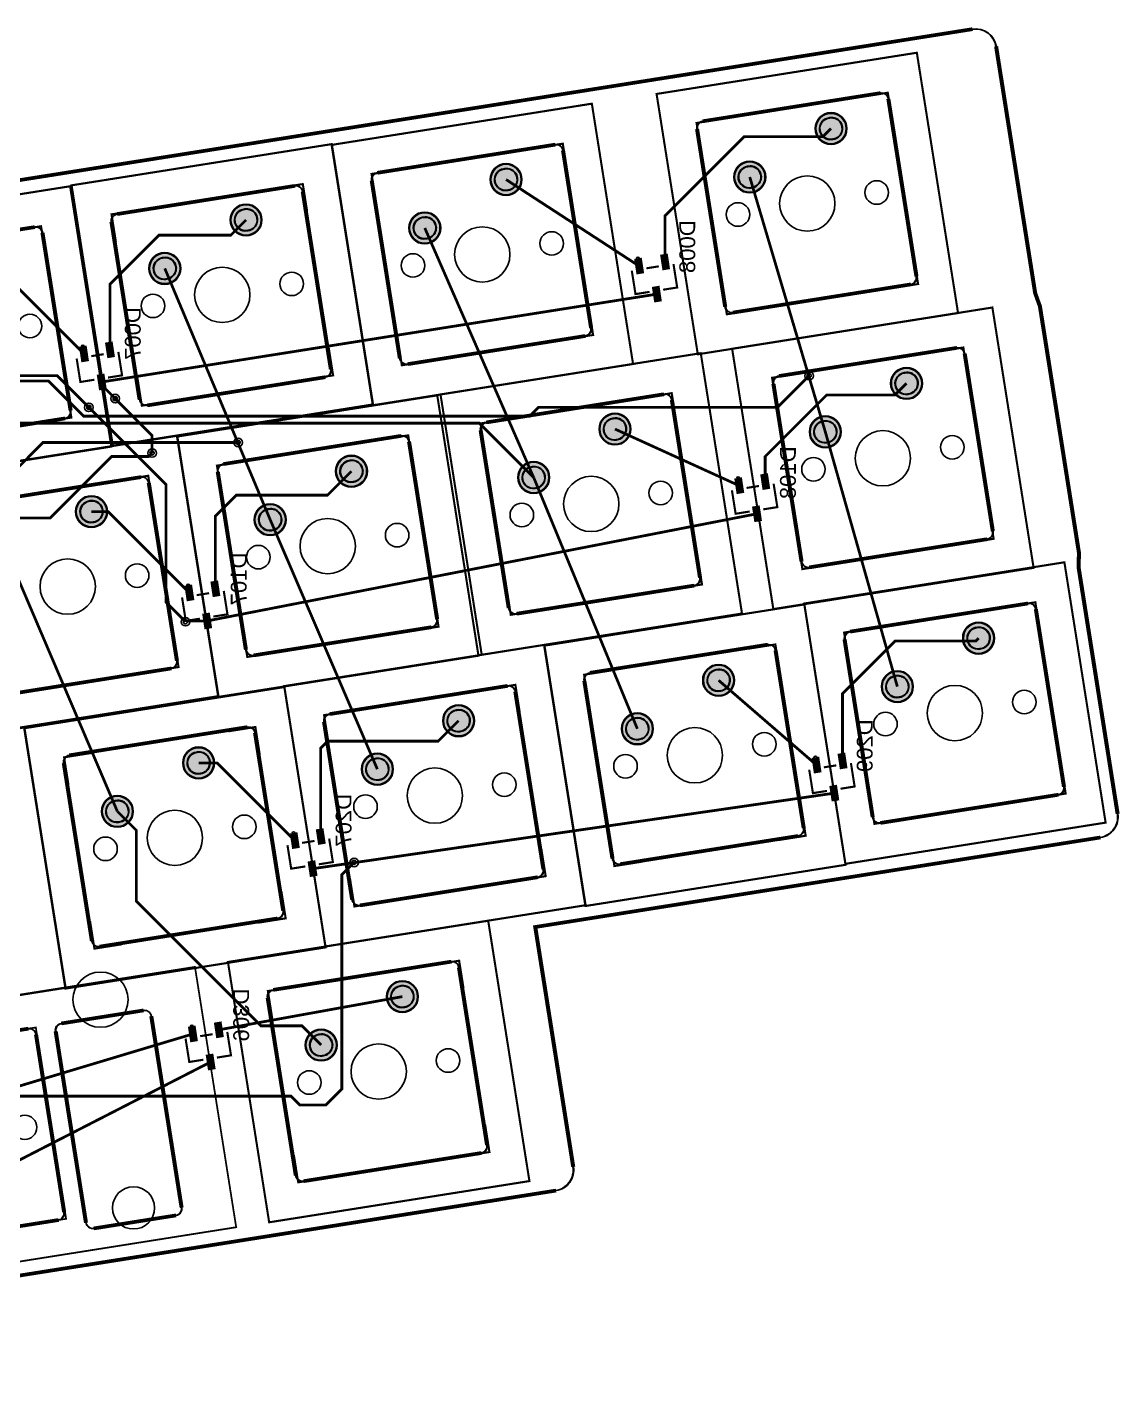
# Model space of a CAD drawing. Header units: millimetres. Extents: x 1 to 236, y 2 to 101.
# Drawn here: x 157.4 to 236.3, y 2.2 to 101.1 of the extents above; entities that cross this region are included whole.
import ezdxf

# ---------------------------------------------------------------- set-up
doc = ezdxf.new("R2010")
doc.units = ezdxf.units.MM
for name, color, linetype, true_color in [('BoardOutLine', 7, 'Continuous', 0xff00ff), ('BottomLayer', 7, 'Continuous', 0x0000ff), ('BottomPasteMaskLayer', 7, 'Continuous', 0x800000), ('BottomSilkLayer', 7, 'Continuous', 0x66cc33), ('BottomSolderMaskLayer', 7, 'Continuous', 0xaa00ff), ('Document', 7, 'Continuous', 0xffffff), ('Hole', 7, 'Continuous', 0x222222), ('Multi-Layer', 7, 'Continuous', 0xc0c0c0), ('TopLayer', 7, 'Continuous', 0xff0000), ('TopSilkLayer', 7, 'Continuous', 0xffcc00), ('TopSolderMaskLayer', 7, 'Continuous', 0x800080)]:
    doc.layers.add(name, color=color, linetype=linetype, true_color=true_color)
doc.styles.get("Standard").update_dxf_attribs({"font": 'arial.ttf'})

msp = doc.modelspace()

# ---------------------------------------------------------------- hatches: boundary and pattern name
at = {"layer": 'BottomLayer'}
for points in [[(201.238, 84.341), (201.763, 84.424), (201.926, 83.399), (201.4, 83.316)], [(203.115, 84.638), (203.64, 84.721), (203.802, 83.697), (203.277, 83.613)], [(202.521, 82.314), (203.046, 82.397), (203.209, 81.373), (202.683, 81.289)], [(162.982, 78.288), (163.508, 78.371), (163.67, 77.347), (163.145, 77.263)], [(161.106, 77.991), (161.631, 78.074), (161.794, 77.049), (161.268, 76.966)], [(162.389, 75.964), (162.914, 76.047), (163.076, 75.023), (162.551, 74.939)], [(208.477, 68.466), (209.002, 68.549), (209.165, 67.524), (208.639, 67.441)], [(210.354, 68.763), (210.879, 68.846), (211.041, 67.822), (210.516, 67.738)], [(209.76, 66.439), (210.285, 66.522), (210.448, 65.498), (209.922, 65.414)], [(168.726, 60.719), (169.251, 60.802), (169.414, 59.777), (168.888, 59.694)], [(170.602, 61.016), (171.128, 61.099), (171.29, 60.075), (170.765, 59.991)], [(170.009, 58.692), (170.534, 58.775), (170.696, 57.751), (170.171, 57.667)], [(215.942, 48.57), (216.467, 48.653), (216.629, 47.629), (216.104, 47.545)], [(214.065, 48.273), (214.59, 48.356), (214.753, 47.331), (214.227, 47.248)], [(215.348, 46.246), (215.873, 46.329), (216.036, 45.305), (215.51, 45.221)], [(176.346, 42.812), (176.871, 42.895), (177.034, 41.87), (176.508, 41.787)], [(178.223, 43.109), (178.748, 43.192), (178.91, 42.168), (178.385, 42.084)], [(177.629, 40.785), (178.154, 40.868), (178.316, 39.844), (177.791, 39.76)], [(168.98, 28.842), (169.505, 28.925), (169.668, 27.9), (169.142, 27.817)], [(170.856, 29.139), (171.382, 29.222), (171.544, 28.198), (171.019, 28.114)], [(170.263, 26.815), (170.788, 26.898), (170.95, 25.874), (170.425, 25.79)]]:
    msp.add_hatch(color=256, dxfattribs=at).paths.add_polyline_path(points)
at = {"layer": 'BottomPasteMaskLayer'}
for points in [[(201.238, 84.341), (201.763, 84.424), (201.926, 83.399), (201.4, 83.316)], [(203.115, 84.638), (203.64, 84.721), (203.802, 83.697), (203.277, 83.613)], [(202.521, 82.314), (203.046, 82.397), (203.209, 81.373), (202.683, 81.289)], [(162.982, 78.288), (163.508, 78.371), (163.67, 77.347), (163.145, 77.263)], [(161.106, 77.991), (161.631, 78.074), (161.794, 77.049), (161.268, 76.966)], [(162.389, 75.964), (162.914, 76.047), (163.076, 75.023), (162.551, 74.939)], [(208.477, 68.466), (209.002, 68.549), (209.165, 67.524), (208.639, 67.441)], [(210.354, 68.763), (210.879, 68.846), (211.041, 67.822), (210.516, 67.738)], [(209.76, 66.439), (210.285, 66.522), (210.448, 65.498), (209.922, 65.414)], [(168.726, 60.719), (169.251, 60.802), (169.414, 59.777), (168.888, 59.694)], [(170.602, 61.016), (171.128, 61.099), (171.29, 60.075), (170.765, 59.991)], [(170.009, 58.692), (170.534, 58.775), (170.696, 57.751), (170.171, 57.667)], [(215.942, 48.57), (216.467, 48.653), (216.629, 47.629), (216.104, 47.545)], [(214.065, 48.273), (214.59, 48.356), (214.753, 47.331), (214.227, 47.248)], [(215.348, 46.246), (215.873, 46.329), (216.036, 45.305), (215.51, 45.221)], [(176.346, 42.812), (176.871, 42.895), (177.034, 41.87), (176.508, 41.787)], [(178.223, 43.109), (178.748, 43.192), (178.91, 42.168), (178.385, 42.084)], [(177.629, 40.785), (178.154, 40.868), (178.316, 39.844), (177.791, 39.76)], [(168.98, 28.842), (169.505, 28.925), (169.668, 27.9), (169.142, 27.817)], [(170.856, 29.139), (171.382, 29.222), (171.544, 28.198), (171.019, 28.114)], [(170.263, 26.815), (170.788, 26.898), (170.95, 25.874), (170.425, 25.79)]]:
    msp.add_hatch(color=256, dxfattribs=at).paths.add_polyline_path(points)
at = {"layer": 'BottomSolderMaskLayer'}
for points in [[(214.305, 93.807, 1), (216.606, 93.807, 1)], [(190.81, 90.124, 1), (193.111, 90.124, 1)], [(208.43, 90.305, 1), (210.732, 90.305, 1)], [(172.014, 87.203, 1), (174.315, 87.203, 1)], [(184.935, 86.622, 1), (187.237, 86.622, 1)], [(166.139, 83.701, 1), (168.441, 83.701, 1)], [(201.221, 84.386), (201.772, 84.477), (201.943, 83.355), (201.391, 83.263)], [(203.098, 84.683), (203.649, 84.774), (203.819, 83.652), (203.268, 83.561)], [(202.504, 82.359), (203.055, 82.45), (203.225, 81.328), (202.674, 81.237)], [(161.089, 78.036), (161.64, 78.127), (161.81, 77.005), (161.259, 76.913)], [(162.966, 78.333), (163.517, 78.424), (163.687, 77.302), (163.136, 77.211)], [(219.766, 75.392, 1), (222.067, 75.392, 1)], [(162.372, 76.009), (162.923, 76.1), (163.093, 74.978), (162.542, 74.887)], [(198.684, 72.09, 1), (200.985, 72.09, 1)], [(213.891, 71.89, 1), (216.193, 71.89, 1)], [(179.634, 69.042, 1), (181.935, 69.042, 1)], [(192.809, 68.588, 1), (195.111, 68.588, 1)], [(208.46, 68.511), (209.011, 68.602), (209.182, 67.48), (208.63, 67.388)], [(210.337, 68.808), (210.888, 68.899), (211.058, 67.777), (210.507, 67.686)], [(160.838, 66.121, 1), (163.139, 66.121, 1)], [(173.759, 65.54, 1), (176.061, 65.54, 1)], [(209.743, 66.484), (210.294, 66.575), (210.464, 65.453), (209.913, 65.362)], [(168.709, 60.764), (169.26, 60.855), (169.43, 59.732), (168.879, 59.641)], [(170.586, 61.061), (171.137, 61.152), (171.307, 60.03), (170.756, 59.939)], [(169.992, 58.737), (170.543, 58.828), (170.713, 57.706), (170.162, 57.615)], [(224.973, 56.977, 1), (227.274, 56.977, 1)], [(206.177, 53.929, 1), (208.478, 53.929, 1)], [(219.098, 53.475, 1), (221.4, 53.475, 1)], [(187.381, 51.008, 1), (189.682, 51.008, 1)], [(200.302, 50.427, 1), (202.604, 50.427, 1)], [(168.585, 47.96, 1), (170.886, 47.96, 1)], [(181.506, 47.506, 1), (183.808, 47.506, 1)], [(215.925, 48.615), (216.476, 48.706), (216.646, 47.584), (216.095, 47.493)], [(214.048, 48.318), (214.599, 48.409), (214.77, 47.286), (214.218, 47.195)], [(162.71, 44.458, 1), (165.012, 44.458, 1)], [(215.331, 46.291), (215.882, 46.382), (216.052, 45.26), (215.501, 45.169)], [(176.329, 42.857), (176.88, 42.948), (177.05, 41.825), (176.499, 41.734)], [(178.206, 43.154), (178.757, 43.245), (178.927, 42.123), (178.376, 42.032)], [(177.612, 40.83), (178.163, 40.921), (178.333, 39.799), (177.782, 39.707)], [(183.317, 31.069, 1), (185.618, 31.069, 1)], [(168.963, 28.887), (169.514, 28.978), (169.684, 27.855), (169.133, 27.764)], [(170.84, 29.184), (171.391, 29.275), (171.561, 28.153), (171.01, 28.061)], [(177.442, 27.567, 1), (179.744, 27.567, 1)], [(170.246, 26.86), (170.797, 26.951), (170.967, 25.829), (170.416, 25.737)]]:
    msp.add_hatch(color=256, dxfattribs=at).paths.add_polyline_path(points)
at = {"layer": 'Multi-Layer'}
for points in [[(214.355, 93.807, 1), (216.555, 93.807, 1)], [(190.86, 90.124, 1), (193.06, 90.124, 1)], [(208.481, 90.305, 1), (210.681, 90.305, 1)], [(172.064, 87.203, 1), (174.264, 87.203, 1)], [(184.986, 86.622, 1), (187.186, 86.622, 1)], [(166.19, 83.701, 1), (168.39, 83.701, 1)], [(219.816, 75.392, 1), (222.016, 75.392, 1)], [(198.734, 72.09, 1), (200.934, 72.09, 1)], [(213.942, 71.89, 1), (216.142, 71.89, 1)], [(179.684, 69.042, 1), (181.884, 69.042, 1)], [(192.86, 68.588, 1), (195.06, 68.588, 1)], [(160.888, 66.121, 1), (163.088, 66.121, 1)], [(173.81, 65.54, 1), (176.01, 65.54, 1)], [(225.023, 56.977, 1), (227.223, 56.977, 1)], [(206.227, 53.929, 1), (208.427, 53.929, 1)], [(219.149, 53.475, 1), (221.349, 53.475, 1)], [(187.431, 51.008, 1), (189.631, 51.008, 1)], [(200.353, 50.427, 1), (202.553, 50.427, 1)], [(168.635, 47.96, 1), (170.835, 47.96, 1)], [(181.557, 47.506, 1), (183.757, 47.506, 1)], [(162.761, 44.458, 1), (164.961, 44.458, 1)], [(183.367, 31.069, 1), (185.567, 31.069, 1)], [(177.493, 27.567, 1), (179.693, 27.567, 1)]]:
    msp.add_hatch(color=256, dxfattribs=at).paths.add_polyline_path(points)
at = {"layer": 'TopSolderMaskLayer'}
for points in [[(214.305, 93.807, 1), (216.606, 93.807, 1)], [(190.81, 90.124, 1), (193.111, 90.124, 1)], [(208.43, 90.305, 1), (210.732, 90.305, 1)], [(172.014, 87.203, 1), (174.315, 87.203, 1)], [(184.935, 86.622, 1), (187.237, 86.622, 1)], [(166.139, 83.701, 1), (168.441, 83.701, 1)], [(219.766, 75.392, 1), (222.067, 75.392, 1)], [(198.684, 72.09, 1), (200.985, 72.09, 1)], [(213.891, 71.89, 1), (216.193, 71.89, 1)], [(179.634, 69.042, 1), (181.935, 69.042, 1)], [(192.809, 68.588, 1), (195.111, 68.588, 1)], [(160.838, 66.121, 1), (163.139, 66.121, 1)], [(173.759, 65.54, 1), (176.061, 65.54, 1)], [(224.973, 56.977, 1), (227.274, 56.977, 1)], [(206.177, 53.929, 1), (208.478, 53.929, 1)], [(219.098, 53.475, 1), (221.4, 53.475, 1)], [(187.381, 51.008, 1), (189.682, 51.008, 1)], [(200.302, 50.427, 1), (202.604, 50.427, 1)], [(168.585, 47.96, 1), (170.886, 47.96, 1)], [(181.506, 47.506, 1), (183.808, 47.506, 1)], [(162.71, 44.458, 1), (165.012, 44.458, 1)], [(183.317, 31.069, 1), (185.618, 31.069, 1)], [(177.442, 27.567, 1), (179.744, 27.567, 1)]]:
    msp.add_hatch(color=256, dxfattribs=at).paths.add_polyline_path(points)

# ---------------------------------------------------------------- linework, layer by layer
at = {"layer": 'BoardOutLine', "const_width": 0.254}
for points in [[(225.693, 100.988), (123.196, 84.754), (112.227, 84.754), (39.845, 96.218)], [(236.193, 44.282), (233.37, 62.11), (233.401, 63.128), (230.578, 80.955), (230.233, 81.913), (227.41, 99.741)], [(196.839, 18.762), (194.093, 36.096), (234.946, 42.566)], [(41.724, 16.746), (101.886, 7.217), (107.935, 2.356), (128.985, 2.356), (135.429, 7.517), (195.592, 17.045)]]:
    msp.add_lwpolyline(points, dxfattribs=at)
at = {"layer": 'BoardOutLine'}
for centre, start, end in [((225.928, 99.506), 9.00069, 98.99994), ((234.712, 44.048), 278.99974, 8.99979), ((195.357, 18.527), 278.99974, 8.99979)]:
    msp.add_arc(centre, 1.5, start, end, dxfattribs=at)
at = {"layer": 'BottomLayer', "const_width": 0.2}
for points in [[(203.458, 84.168), (203.458, 87.507), (209.169, 93.218), (214.867, 93.218), (215.455, 93.807)], [(201.582, 83.87), (191.96, 90.124)], [(163.326, 77.818), (163.326, 82.554), (166.878, 86.106), (172.068, 86.106), (173.164, 87.203)], [(161.45, 77.52), (154.815, 84.155), (154.241, 84.155)], [(162.733, 75.493), (202.865, 81.843)], [(127.889, 76.581), (130.81, 76.581), (132.461, 78.232), (135.128, 78.232), (137.414, 75.946), (159.512, 75.946), (161.798, 73.66)], [(127.744, 75.344), (130.777, 75.344), (132.715, 73.406), (136.144, 73.406), (138.303, 75.565), (158.877, 75.565), (161.417, 73.025), (193.675, 73.025), (194.31, 73.66), (211.582, 73.66), (213.868, 75.946)], [(163.703, 74.295), (162.733, 75.266), (162.733, 75.494)], [(210.697, 68.293), (210.697, 70.108), (215.138, 74.549), (220.074, 74.549), (220.916, 75.392)], [(140.589, 72.517), (190.03, 72.517), (193.96, 68.588)], [(140.462, 67.818), (146.05, 67.818), (155.194, 67.818), (158.496, 71.12), (172.593, 71.12)], [(208.821, 67.995), (199.834, 72.09)], [(140.335, 65.659), (159.004, 65.659), (163.449, 70.104), (166.116, 70.104), (166.37, 70.358)], [(170.946, 60.546), (170.946, 65.79), (172.466, 67.31), (179.053, 67.31), (180.784, 69.042)], [(169.07, 60.248), (163.197, 66.121), (161.988, 66.121)], [(170.353, 58.221), (210.104, 65.968)], [(168.783, 58.166), (168.839, 58.221), (170.353, 58.221)], [(216.285, 48.099), (216.285, 52.963), (220.091, 56.769), (225.916, 56.769), (226.123, 56.977)], [(214.409, 47.802), (207.327, 53.929)], [(178.566, 42.638), (178.566, 49.026), (179.07, 49.53), (187.054, 49.53), (188.531, 51.008)], [(176.69, 42.341), (171.071, 47.96), (169.735, 47.96)], [(177.973, 40.314), (215.692, 45.775)], [(171.2, 28.668), (184.467, 31.069)], [(169.324, 28.371), (153.924, 23.749), (148.427, 23.531)], [(170.607, 26.344), (153.162, 17.399), (136.906, 17.78), (121.412, 24.003), (110.871, 24.215)]]:
    msp.add_lwpolyline(points, dxfattribs=at)
at = {"layer": 'BottomSilkLayer', "const_width": 0.152}
for points in [[(204.066, 84.018), (204.334, 82.322), (203.315, 82.16)], [(201.051, 83.541), (201.319, 81.844), (202.338, 82.006)], [(203.008, 83.851), (202.108, 83.708)], [(160.919, 77.191), (161.187, 75.494), (162.206, 75.656)], [(162.876, 77.501), (161.976, 77.358)], [(163.933, 77.668), (164.202, 75.972), (163.183, 75.81)], [(208.29, 67.666), (208.558, 65.969), (209.577, 66.131)], [(210.247, 67.975), (209.347, 67.833)], [(211.305, 68.143), (211.573, 66.447), (210.554, 66.285)], [(171.553, 60.396), (171.822, 58.7), (170.803, 58.538)], [(168.539, 59.918), (168.807, 58.222), (169.826, 58.384)], [(170.496, 60.228), (169.596, 60.086)], [(213.878, 47.472), (214.146, 45.776), (215.165, 45.938)], [(215.835, 47.782), (214.935, 47.64)], [(216.893, 47.95), (217.161, 46.254), (216.142, 46.092)], [(179.173, 42.489), (179.442, 40.793), (178.423, 40.631)], [(176.159, 42.011), (176.427, 40.315), (177.446, 40.477)], [(178.116, 42.321), (177.216, 42.179)], [(168.793, 28.041), (169.061, 26.345), (170.08, 26.507)], [(170.75, 28.351), (169.85, 28.209)], [(171.807, 28.519), (172.076, 26.823), (171.057, 26.661)]]:
    msp.add_lwpolyline(points, dxfattribs=at)
at = {"layer": 'BottomSolderMaskLayer'}
for points in [[(215.291, 94.589), (215.37, 94.601)], [(215.541, 93.013), (215.62, 93.025)], [(209.417, 91.087), (209.496, 91.099)], [(191.796, 90.906), (191.875, 90.918)], [(192.046, 89.33), (192.125, 89.342)], [(209.666, 89.511), (209.745, 89.523)], [(173, 87.985), (173.079, 87.997)], [(185.922, 87.404), (186.001, 87.416)], [(173.25, 86.409), (173.329, 86.421)], [(186.171, 85.828), (186.25, 85.84)], [(167.126, 84.483), (167.205, 84.495)], [(167.375, 82.907), (167.454, 82.919)], [(220.752, 76.174), (220.831, 76.186)], [(221.002, 74.598), (221.081, 74.61)], [(199.67, 72.872), (199.749, 72.884)], [(214.878, 72.672), (214.957, 72.684)], [(199.92, 71.296), (199.999, 71.308)], [(215.127, 71.096), (215.206, 71.108)], [(180.62, 69.824), (180.699, 69.836)], [(193.796, 69.37), (193.875, 69.382)], [(180.87, 68.248), (180.949, 68.26)], [(194.045, 67.794), (194.124, 67.806)], [(161.824, 66.903), (161.903, 66.915)], [(174.746, 66.322), (174.825, 66.334)], [(162.074, 65.327), (162.153, 65.339)], [(174.995, 64.746), (175.074, 64.758)], [(225.959, 57.759), (226.038, 57.771)], [(226.209, 56.183), (226.288, 56.195)], [(207.163, 54.711), (207.242, 54.723)], [(220.085, 54.256), (220.164, 54.269)], [(207.413, 53.135), (207.492, 53.147)], [(220.334, 52.681), (220.413, 52.693)], [(188.367, 51.79), (188.446, 51.802)], [(201.289, 51.208), (201.368, 51.221)], [(188.617, 50.214), (188.696, 50.226)], [(201.538, 49.633), (201.617, 49.645)], [(169.571, 48.742), (169.65, 48.754)], [(182.493, 48.287), (182.572, 48.3)], [(169.821, 47.166), (169.9, 47.178)], [(182.742, 46.712), (182.821, 46.724)], [(163.697, 45.239), (163.776, 45.252)], [(163.946, 43.664), (164.025, 43.676)], [(184.303, 31.851), (184.382, 31.863)], [(184.553, 30.275), (184.632, 30.287)], [(178.429, 28.348), (178.508, 28.361)], [(178.678, 26.773), (178.757, 26.785)]]:
    msp.add_lwpolyline(points, close=True, dxfattribs=at)
for centre in [(215.455, 93.807), (191.96, 90.124), (209.581, 90.305), (173.164, 87.203), (186.086, 86.622), (167.29, 83.701), (220.916, 75.392), (199.834, 72.09), (215.042, 71.89), (180.784, 69.042), (193.96, 68.588), (161.988, 66.121), (174.91, 65.54), (226.123, 56.977), (207.327, 53.929), (220.249, 53.475), (188.531, 51.008), (201.453, 50.427), (169.735, 47.96), (182.657, 47.506), (163.861, 44.458), (184.467, 31.069), (178.593, 27.567)]:
    msp.add_circle(centre, 1.151, dxfattribs=at)
for centre, start, end in [((215.416, 93.801), 459, 279), ((215.495, 93.813), 279, 459), ((209.542, 90.299), 459, 279), ((209.62, 90.311), 279, 459), ((191.921, 90.118), 459, 279), ((192, 90.13), 279, 459), ((173.125, 87.197), 459, 279), ((173.204, 87.209), 279, 459), ((186.047, 86.616), 459, 279), ((186.125, 86.628), 279, 459), ((167.251, 83.695), 459, 279), ((167.329, 83.707), 279, 459), ((220.877, 75.386), 459, 279), ((220.956, 75.398), 279, 459), ((199.795, 72.084), 459, 279), ((199.874, 72.096), 279, 459), ((215.003, 71.884), 459, 279), ((215.081, 71.896), 279, 459), ((180.745, 69.036), 459, 279), ((180.824, 69.048), 279, 459), ((193.921, 68.582), 459, 279), ((193.999, 68.594), 279, 459), ((161.949, 66.115), 459, 279), ((162.028, 66.127), 279, 459), ((174.871, 65.534), 459, 279), ((174.949, 65.546), 279, 459), ((226.084, 56.971), 459, 279), ((226.163, 56.983), 279, 459), ((207.288, 53.923), 459, 279), ((207.367, 53.935), 279, 459), ((220.21, 53.469), 459, 279), ((220.288, 53.481), 279, 459), ((188.492, 51.002), 459, 279), ((188.571, 51.014), 279, 459), ((201.414, 50.421), 459, 279), ((201.492, 50.433), 279, 459), ((169.696, 47.954), 459, 279), ((169.775, 47.966), 279, 459), ((182.618, 47.5), 459, 279), ((182.696, 47.512), 279, 459), ((163.822, 44.452), 459, 279), ((163.9, 44.464), 279, 459), ((184.428, 31.063), 459, 279), ((184.507, 31.075), 279, 459), ((178.554, 27.561), 459, 279), ((178.632, 27.573), 279, 459)]:
    msp.add_arc(centre, 0.798, start, end, dxfattribs=at)
at = {"layer": 'Document'}
for points, const_width in [([(202.844, 96.31), (221.659, 99.29), (224.639, 80.474), (205.824, 77.494), (202.844, 96.31)], 0.15), ([(179.349, 92.627), (198.164, 95.607), (201.144, 76.791), (182.329, 73.811), (179.349, 92.627)], 0.15), ([(160.553, 89.706), (179.368, 92.686), (182.348, 73.87), (163.533, 70.89), (160.553, 89.706)], 0.15), ([(141.63, 86.658), (160.445, 89.638), (163.425, 70.822), (144.61, 67.842), (141.63, 86.658)], 0.15), ([(208.305, 77.895), (227.12, 80.875), (230.1, 62.059), (211.285, 59.079), (208.305, 77.895)], 0.15), ([(187.223, 74.593), (206.038, 77.573), (209.018, 58.757), (190.203, 55.777), (187.223, 74.593)], 0.15), ([(168.173, 71.545), (186.988, 74.525), (189.968, 55.709), (171.153, 52.729), (168.173, 71.545)], 0.15), ([(149.377, 68.624), (168.192, 71.604), (171.172, 52.788), (152.357, 49.808), (149.377, 68.624)], 0.15), ([(213.512, 59.48), (232.327, 62.46), (235.307, 43.644), (216.492, 40.664), (213.512, 59.48)], 0.15), ([(194.716, 56.432), (213.531, 59.412), (216.511, 40.596), (197.696, 37.616), (194.716, 56.432)], 0.15), ([(175.92, 53.511), (194.735, 56.491), (197.715, 37.675), (178.9, 34.695), (175.92, 53.511)], 0.15), ([(157.124, 50.463), (175.939, 53.443), (178.919, 34.627), (160.104, 31.647), (157.124, 50.463)], 0.15), ([(138.328, 47.542), (157.143, 50.522), (160.123, 31.706), (141.308, 28.726), (138.328, 47.542)], 0.15), ([(171.856, 33.572), (190.671, 36.552), (193.651, 17.736), (174.836, 14.756), (171.856, 33.572)], 0.15), ([(131.841, 27.256), (169.472, 33.216), (172.452, 14.4), (134.821, 8.44), (131.841, 27.256)], 0.127)]:
    msp.add_lwpolyline(points, close=True, dxfattribs=dict(at, const_width=const_width))
for points, const_width in [([(217.585, 96.088), (219.56, 96.401), (219.873, 94.426)], 0.15), ([(207.708, 94.524), (205.733, 94.211), (206.045, 92.236)], 0.15), ([(194.09, 92.405), (196.065, 92.718), (196.378, 90.743)], 0.15), ([(184.213, 90.841), (182.238, 90.528), (182.55, 88.553)], 0.15), ([(175.294, 89.484), (177.269, 89.797), (177.582, 87.822)], 0.15), ([(165.417, 87.92), (163.441, 87.607), (163.754, 85.632)], 0.15), ([(156.371, 86.436), (158.346, 86.749), (158.659, 84.774)], 0.15), ([(219.775, 82.261), (221.75, 82.573), (221.437, 84.549)], 0.15), ([(207.61, 82.359), (207.923, 80.383), (209.898, 80.696)], 0.15), ([(196.28, 78.578), (198.255, 78.89), (197.942, 80.866)], 0.15), ([(184.115, 78.676), (184.428, 76.7), (186.403, 77.013)], 0.15), ([(177.484, 75.657), (179.459, 75.969), (179.146, 77.945)], 0.15), ([(223.046, 77.673), (225.021, 77.986), (225.334, 76.011)], 0.15), ([(213.169, 76.109), (211.194, 75.796), (211.506, 73.821)], 0.15), ([(165.319, 75.755), (165.632, 73.779), (167.607, 74.092)], 0.15), ([(158.561, 72.609), (160.536, 72.921), (160.223, 74.897)], 0.15), ([(201.964, 74.371), (203.939, 74.684), (204.252, 72.709)], 0.15), ([(192.087, 72.807), (190.112, 72.494), (190.424, 70.519)], 0.15), ([(182.914, 71.323), (184.889, 71.636), (185.202, 69.661)], 0.15), ([(173.037, 69.759), (171.061, 69.446), (171.374, 67.471)], 0.15), ([(164.118, 68.402), (166.093, 68.715), (166.406, 66.74)], 0.15), ([(225.236, 63.845), (227.211, 64.158), (226.898, 66.134)], 0.15), ([(213.071, 63.944), (213.384, 61.968), (215.359, 62.281)], 0.15), ([(204.154, 60.543), (206.129, 60.856), (205.816, 62.832)], 0.15), ([(191.989, 60.642), (192.302, 58.666), (194.277, 58.979)], 0.15), ([(185.104, 57.495), (187.079, 57.808), (186.766, 59.784)], 0.15), ([(228.253, 59.258), (230.228, 59.571), (230.541, 57.596)], 0.15), ([(172.939, 57.594), (173.252, 55.618), (175.227, 55.931)], 0.15), ([(218.376, 57.694), (216.401, 57.381), (216.713, 55.406)], 0.15), ([(166.308, 54.574), (168.283, 54.887), (167.97, 56.863)], 0.15), ([(209.457, 56.21), (211.432, 56.523), (211.745, 54.548)], 0.15), ([(199.58, 54.646), (197.605, 54.333), (197.917, 52.358)], 0.15), ([(190.661, 53.289), (192.636, 53.602), (192.949, 51.627)], 0.15), ([(180.784, 51.725), (178.809, 51.412), (179.121, 49.436)], 0.15), ([(171.865, 50.241), (173.84, 50.554), (174.153, 48.579)], 0.15), ([(161.988, 48.677), (160.012, 48.364), (160.325, 46.388)], 0.15), ([(230.443, 45.43), (232.418, 45.743), (232.105, 47.719)], 0.15), ([(218.278, 45.529), (218.591, 43.553), (220.566, 43.866)], 0.15), ([(211.647, 42.382), (213.622, 42.695), (213.309, 44.671)], 0.15), ([(199.482, 42.481), (199.795, 40.505), (201.77, 40.818)], 0.15), ([(192.851, 39.461), (194.826, 39.774), (194.513, 41.75)], 0.15), ([(180.686, 39.56), (180.999, 37.584), (182.974, 37.897)], 0.15), ([(174.055, 36.413), (176.03, 36.726), (175.717, 38.702)], 0.15), ([(161.89, 36.512), (162.203, 34.536), (164.178, 34.849)], 0.15), ([(186.597, 33.35), (188.572, 33.663), (188.885, 31.688)], 0.15), ([(176.72, 31.786), (174.745, 31.473), (175.057, 29.497)], 0.15), ([(155.99, 28.524), (157.965, 28.837), (158.278, 26.862)], 0.127), ([(188.787, 19.522), (190.762, 19.835), (190.449, 21.811)], 0.15), ([(176.622, 19.621), (176.935, 17.645), (178.91, 17.958)], 0.15), ([(158.18, 14.696), (160.155, 15.009), (159.842, 16.985)], 0.127)]:
    msp.add_lwpolyline(points, dxfattribs=dict(at, const_width=const_width))
for centre in [(201.496, 84.412), (161.364, 78.062), (208.735, 68.537), (168.984, 60.79), (214.323, 48.344), (176.604, 42.883), (169.238, 28.913)]:
    msp.add_circle(centre, 0.1, dxfattribs=at)
at = {"layer": 'Hole'}
for centre in [(213.868, 75.946), (163.703, 74.295), (161.798, 73.66), (172.593, 71.12), (166.37, 70.358), (168.783, 58.166), (180.975, 40.767)]:
    msp.add_circle(centre, 0.155, dxfattribs=at)
at = {"layer": 'Multi-Layer'}
for points in [[(215.299, 94.554), (215.374, 94.566)], [(215.537, 93.048), (215.612, 93.06)], [(209.424, 91.052), (209.499, 91.064)], [(191.803, 90.871), (191.879, 90.883)], [(192.042, 89.365), (192.117, 89.377)], [(209.663, 89.546), (209.738, 89.558)], [(173.007, 87.95), (173.083, 87.962)], [(185.929, 87.369), (186.004, 87.381)], [(173.246, 86.444), (173.321, 86.456)], [(186.168, 85.863), (186.243, 85.875)], [(167.133, 84.448), (167.208, 84.46)], [(167.372, 82.942), (167.447, 82.954)], [(220.76, 76.139), (220.835, 76.151)], [(220.998, 74.633), (221.073, 74.645)], [(199.677, 72.837), (199.753, 72.849)], [(214.885, 72.637), (214.96, 72.649)], [(199.916, 71.331), (199.991, 71.343)], [(215.124, 71.131), (215.199, 71.143)], [(180.627, 69.789), (180.703, 69.801)], [(193.803, 69.335), (193.878, 69.347)], [(180.866, 68.283), (180.941, 68.295)], [(194.042, 67.829), (194.117, 67.841)], [(161.831, 66.868), (161.907, 66.88)], [(174.753, 66.287), (174.828, 66.299)], [(162.07, 65.362), (162.145, 65.374)], [(174.992, 64.781), (175.067, 64.793)], [(225.967, 57.724), (226.042, 57.736)], [(226.205, 56.218), (226.28, 56.23)], [(207.171, 54.676), (207.246, 54.688)], [(220.092, 54.222), (220.167, 54.234)], [(207.409, 53.17), (207.484, 53.182)], [(220.331, 52.716), (220.406, 52.728)], [(188.374, 51.755), (188.45, 51.767)], [(201.296, 51.174), (201.371, 51.186)], [(188.613, 50.249), (188.688, 50.261)], [(201.535, 49.668), (201.61, 49.68)], [(169.578, 48.707), (169.654, 48.719)], [(182.5, 48.253), (182.575, 48.265)], [(169.817, 47.201), (169.892, 47.213)], [(182.739, 46.747), (182.814, 46.759)], [(163.704, 45.205), (163.779, 45.217)], [(163.943, 43.699), (164.018, 43.711)], [(184.31, 31.816), (184.386, 31.828)], [(184.549, 30.31), (184.624, 30.322)], [(178.436, 28.314), (178.511, 28.326)], [(178.675, 26.808), (178.75, 26.82)]]:
    msp.add_lwpolyline(points, close=True, dxfattribs=at)
for centre, radius in [((215.455, 93.807), 1.1), ((191.96, 90.124), 1.1), ((209.581, 90.305), 1.1), ((213.741, 88.392), 2), ((218.759, 89.187), 0.851), ((173.164, 87.203), 1.1), ((208.724, 87.597), 0.851), ((186.086, 86.622), 1.1), ((190.246, 84.709), 2), ((195.264, 85.504), 0.851), ((167.29, 83.701), 1.1), ((185.229, 83.914), 0.851), ((171.45, 81.788), 2), ((176.468, 82.583), 0.851), ((166.433, 80.993), 0.851), ((157.545, 79.535), 0.851), ((213.868, 75.946), 0.31), ((220.916, 75.392), 1.1), ((163.703, 74.295), 0.31), ((161.798, 73.66), 0.31), ((199.834, 72.09), 1.1), ((215.042, 71.89), 1.1), ((172.593, 71.12), 0.31), ((219.202, 69.977), 2), ((224.22, 70.772), 0.851), ((166.37, 70.358), 0.31), ((180.784, 69.042), 1.1), ((193.96, 68.588), 1.1), ((214.185, 69.182), 0.851), ((198.12, 66.675), 2), ((203.138, 67.47), 0.851), ((161.988, 66.121), 1.1), ((174.91, 65.54), 1.1), ((193.103, 65.88), 0.851), ((179.07, 63.627), 2), ((184.088, 64.422), 0.851), ((174.053, 62.832), 0.851), ((160.274, 60.706), 2), ((165.292, 61.501), 0.851), ((168.783, 58.166), 0.31), ((226.123, 56.977), 1.1), ((207.327, 53.929), 1.1), ((220.249, 53.475), 1.1), ((224.409, 51.562), 2), ((229.427, 52.357), 0.851), ((188.531, 51.008), 1.1), ((201.453, 50.427), 1.1), ((219.392, 50.767), 0.851), ((205.613, 48.514), 2), ((210.631, 49.309), 0.851), ((169.735, 47.96), 1.1), ((182.657, 47.506), 1.1), ((200.596, 47.719), 0.851), ((186.817, 45.593), 2), ((191.835, 46.388), 0.851), ((163.861, 44.458), 1.1), ((181.8, 44.798), 0.851), ((168.021, 42.545), 2), ((173.039, 43.34), 0.851), ((163.004, 41.75), 0.851), ((180.975, 40.767), 0.31), ((162.646, 30.849), 1.994), ((184.467, 31.069), 1.1), ((178.593, 27.567), 1.1), ((182.753, 25.654), 2), ((187.771, 26.449), 0.851), ((177.736, 24.859), 0.851), ((157.164, 21.623), 0.875), ((165.03, 15.797), 1.524)]:
    msp.add_circle(centre, radius, dxfattribs=at)
for centre, start, end in [((215.418, 93.801), 459, 279), ((215.493, 93.813), 279, 459), ((209.543, 90.299), 459, 279), ((209.619, 90.311), 279, 459), ((191.923, 90.118), 459, 279), ((191.998, 90.13), 279, 459), ((173.127, 87.197), 459, 279), ((173.202, 87.209), 279, 459), ((186.048, 86.616), 459, 279), ((186.124, 86.628), 279, 459), ((167.252, 83.695), 459, 279), ((167.328, 83.707), 279, 459), ((220.954, 75.398), 279, 459), ((220.879, 75.386), 459, 279), ((199.797, 72.084), 459, 279), ((199.872, 72.096), 279, 459), ((215.004, 71.884), 459, 279), ((215.08, 71.896), 279, 459), ((180.747, 69.036), 459, 279), ((180.822, 69.048), 279, 459), ((193.922, 68.582), 459, 279), ((193.998, 68.594), 279, 459), ((161.951, 66.115), 459, 279), ((162.026, 66.127), 279, 459), ((174.872, 65.534), 459, 279), ((174.948, 65.546), 279, 459), ((226.086, 56.971), 459, 279), ((226.161, 56.983), 279, 459), ((207.29, 53.923), 459, 279), ((207.365, 53.935), 279, 459), ((220.211, 53.469), 459, 279), ((220.287, 53.481), 279, 459), ((188.494, 51.002), 459, 279), ((188.569, 51.014), 279, 459), ((201.415, 50.421), 459, 279), ((201.491, 50.433), 279, 459), ((169.698, 47.954), 459, 279), ((169.773, 47.966), 279, 459), ((182.619, 47.5), 459, 279), ((182.695, 47.512), 279, 459), ((163.823, 44.452), 459, 279), ((163.899, 44.464), 279, 459), ((184.43, 31.063), 459, 279), ((184.505, 31.075), 279, 459), ((178.555, 27.561), 459, 279), ((178.631, 27.573), 279, 459)]:
    msp.add_arc(centre, 0.763, start, end, dxfattribs=at)
at = {"layer": 'TopLayer', "const_width": 0.2}
for points in [[(209.581, 90.305), (215.042, 71.89)], [(186.086, 86.622), (193.96, 68.588)], [(167.29, 83.701), (174.91, 65.54)], [(166.37, 70.358), (166.37, 71.628), (163.703, 74.295)], [(161.798, 73.66), (167.386, 68.072), (167.386, 59.563), (168.783, 58.166)], [(215.042, 71.89), (220.249, 53.475)], [(193.96, 68.588), (201.453, 50.427)], [(174.91, 65.54), (182.657, 47.506)], [(156.114, 62.619), (163.861, 44.458)], [(163.861, 44.458), (165.227, 43.091), (165.227, 37.973), (174.244, 28.956), (177.204, 28.956), (178.593, 27.567)], [(121.031, 23.241), (144.907, 23.241), (148.082, 26.416), (151.003, 26.416), (153.543, 23.876), (176.403, 23.876), (177.038, 23.241), (178.943, 23.241), (180.086, 24.384), (180.086, 39.878), (180.975, 40.767)]]:
    msp.add_lwpolyline(points, dxfattribs=at)
at = {"layer": 'TopSilkLayer', "const_width": 0.254}
for points in [[(225.654, 100.996), (123.157, 84.762), (112.187, 84.762), (39.806, 96.226)], [(236.154, 44.29), (233.33, 62.118), (233.362, 63.136), (230.538, 80.963), (230.194, 81.921), (227.37, 99.749)], [(206.168, 94.341), (219.007, 96.374)], [(206.207, 94.333), (219.047, 96.366)], [(219.58, 95.959), (221.613, 83.119)], [(219.619, 95.951), (221.653, 83.111)], [(207.786, 80.929), (205.752, 93.769)], [(207.825, 80.921), (205.791, 93.761)], [(182.648, 90.616), (195.488, 92.649)], [(182.688, 90.608), (195.528, 92.641)], [(196.06, 92.234), (198.094, 79.394)], [(196.1, 92.226), (198.133, 79.386)], [(184.266, 77.204), (182.233, 90.044)], [(184.306, 77.196), (182.272, 90.035)], [(163.833, 87.636), (176.673, 89.669)], [(163.872, 87.627), (176.712, 89.661)], [(177.245, 89.254), (179.278, 76.414)], [(177.284, 89.245), (179.318, 76.406)], [(165.451, 74.224), (163.417, 87.064)], [(165.49, 74.215), (163.457, 87.055)], [(145.017, 84.655), (157.857, 86.689)], [(145.057, 84.647), (157.897, 86.681)], [(158.429, 86.274), (160.463, 73.434)], [(158.469, 86.265), (160.502, 73.425)], [(221.198, 82.547), (208.358, 80.513)], [(221.237, 82.539), (208.397, 80.505)], [(197.678, 78.822), (184.838, 76.788)], [(197.718, 78.814), (184.878, 76.78)], [(211.688, 75.928), (224.528, 77.961)], [(211.727, 75.919), (224.567, 77.953)], [(225.1, 77.546), (227.133, 64.706)], [(225.139, 77.537), (227.173, 64.698)], [(178.863, 75.842), (166.023, 73.808)], [(178.902, 75.833), (166.062, 73.8)], [(213.306, 62.516), (211.272, 75.356)], [(213.345, 62.507), (211.312, 75.347)], [(190.52, 72.575), (203.36, 74.609)], [(190.56, 72.567), (203.4, 74.6)], [(203.932, 74.193), (205.966, 61.353)], [(203.972, 74.185), (206.005, 61.345)], [(160.047, 72.861), (147.207, 70.828)], [(160.087, 72.853), (147.247, 70.82)], [(171.517, 69.565), (184.357, 71.599)], [(171.556, 69.557), (184.396, 71.591)], [(184.929, 71.183), (186.962, 58.343)], [(184.968, 71.175), (187.002, 58.335)], [(192.138, 59.163), (190.105, 72.003)], [(192.178, 59.155), (190.144, 71.995)], [(152.701, 66.585), (165.541, 68.619)], [(152.741, 66.577), (165.581, 68.611)], [(166.113, 68.203), (168.147, 55.363)], [(166.153, 68.195), (168.186, 55.355)], [(173.135, 56.153), (171.101, 68.993)], [(173.174, 56.145), (171.141, 68.985)], [(226.718, 64.134), (213.878, 62.1)], [(226.757, 64.125), (213.917, 62.092)], [(205.55, 60.781), (192.71, 58.747)], [(205.59, 60.773), (192.75, 58.739)], [(216.832, 57.455), (229.672, 59.488)], [(216.871, 57.447), (229.711, 59.48)], [(230.244, 59.073), (232.277, 46.233)], [(230.283, 59.065), (232.317, 46.225)], [(186.547, 57.771), (173.707, 55.737)], [(186.586, 57.763), (173.746, 55.729)], [(198.016, 54.475), (210.856, 56.508)], [(198.056, 54.467), (210.896, 56.5)], [(218.45, 44.043), (216.416, 56.883)], [(218.489, 44.035), (216.455, 56.875)], [(211.428, 56.093), (213.462, 43.253)], [(211.468, 56.085), (213.501, 43.245)], [(167.731, 54.791), (154.891, 52.757)], [(167.771, 54.783), (154.931, 52.749)], [(179.201, 51.495), (192.041, 53.528)], [(179.24, 51.487), (192.08, 53.52)], [(199.634, 41.063), (197.6, 53.903)], [(199.674, 41.055), (197.64, 53.895)], [(192.613, 53.113), (194.646, 40.273)], [(192.652, 53.105), (194.686, 40.265)], [(160.385, 48.515), (173.225, 50.548)], [(160.425, 48.506), (173.265, 50.54)], [(180.819, 38.083), (178.785, 50.923)], [(180.858, 38.075), (178.824, 50.915)], [(173.797, 50.133), (175.831, 37.293)], [(173.837, 50.124), (175.87, 37.285)], [(162.003, 35.103), (159.97, 47.943)], [(162.043, 35.094), (160.009, 47.934)], [(231.862, 45.661), (219.022, 43.627)], [(231.901, 45.653), (219.061, 43.619)], [(196.799, 18.77), (194.054, 36.104), (234.907, 42.574)], [(213.046, 42.681), (200.206, 40.647)], [(213.086, 42.673), (200.246, 40.639)], [(194.231, 39.701), (181.391, 37.667)], [(194.27, 39.693), (181.43, 37.659)], [(175.415, 36.721), (162.575, 34.687)], [(175.455, 36.712), (162.615, 34.679)], [(175.125, 31.562), (187.965, 33.595)], [(175.164, 31.554), (188.004, 33.587)], [(188.537, 33.18), (190.571, 20.34)], [(188.576, 33.172), (190.61, 20.332)], [(176.743, 18.15), (174.709, 30.99)], [(176.782, 18.142), (174.749, 30.981)], [(159.798, 29.134), (165.724, 30.073)], [(159.837, 29.126), (165.763, 30.065)], [(166.296, 29.657), (168.486, 15.829)], [(166.335, 29.649), (168.525, 15.821)], [(144.55, 26.719), (157.39, 28.753)], [(144.589, 26.711), (157.429, 28.745)], [(161.572, 14.734), (159.382, 28.562)], [(161.612, 14.726), (159.422, 28.554)], [(157.962, 28.337), (159.995, 15.497)], [(158.001, 28.329), (160.035, 15.489)], [(190.155, 19.768), (177.315, 17.734)], [(190.194, 19.76), (177.354, 17.726)], [(41.684, 16.754), (101.847, 7.225), (107.896, 2.364), (128.946, 2.364), (135.39, 7.525), (195.552, 17.054)], [(159.58, 14.925), (146.74, 12.891)], [(159.619, 14.917), (146.779, 12.883)], [(168.07, 15.257), (162.144, 14.319)], [(168.11, 15.249), (162.184, 14.311)]]:
    msp.add_lwpolyline(points, dxfattribs=at)
at = {"layer": 'TopSilkLayer'}
for centre, radius, start, end in [((225.888, 99.514), 1.5, 9.00069, 98.99994), ((219.086, 95.881), 0.5, 9.00069, 98.99994), ((219.125, 95.872), 0.5, 9.00069, 98.99994), ((206.246, 93.847), 0.5, 99.00069, 188.99994), ((206.285, 93.839), 0.5, 99.00069, 188.99994), ((195.566, 92.155), 0.5, 9.00069, 98.99994), ((195.606, 92.147), 0.5, 9.00069, 98.99994), ((182.726, 90.122), 0.5, 99.00069, 188.99994), ((182.766, 90.114), 0.5, 99.00069, 188.99994), ((176.751, 89.175), 0.5, 8.99782, 98.99949), ((176.79, 89.167), 0.5, 8.99782, 98.99949), ((163.911, 87.142), 0.5, 98.99782, 188.99949), ((163.95, 87.134), 0.5, 98.99782, 188.99949), ((157.935, 86.195), 0.5, 9.00069, 98.99994), ((157.975, 86.187), 0.5, 9.00069, 98.99994), ((221.119, 83.041), 0.5, 279.00069, 8.99994), ((221.159, 83.032), 0.5, 279.00069, 8.99994), ((208.279, 81.007), 0.5, 189.00069, 278.99994), ((208.319, 80.999), 0.5, 189.00069, 278.99994), ((197.6, 79.315), 0.5, 279.00069, 8.99994), ((197.64, 79.307), 0.5, 279.00069, 8.99994), ((184.76, 77.282), 0.5, 188.99782, 278.99949), ((184.8, 77.274), 0.5, 188.99782, 278.99949), ((224.606, 77.467), 0.5, 9.00069, 98.99994), ((224.645, 77.459), 0.5, 9.00069, 98.99994), ((178.785, 76.335), 0.5, 279.00069, 8.99994), ((178.824, 76.327), 0.5, 279.00069, 8.99994), ((211.766, 75.434), 0.5, 99.00069, 188.99994), ((211.805, 75.426), 0.5, 99.00069, 188.99994), ((165.945, 74.302), 0.5, 189.00069, 278.99994), ((165.984, 74.294), 0.5, 189.00069, 278.99994), ((203.438, 74.115), 0.5, 9.00069, 98.99994), ((203.478, 74.107), 0.5, 9.00069, 98.99994), ((159.969, 73.355), 0.5, 279.00069, 8.99994), ((160.009, 73.347), 0.5, 279.00069, 8.99994), ((190.599, 72.081), 0.5, 99.00024, 189.00282), ((190.638, 72.073), 0.5, 99.00024, 189.00282), ((184.435, 71.105), 0.5, 9.00069, 98.99994), ((184.474, 71.097), 0.5, 9.00069, 98.99994), ((171.595, 69.071), 0.5, 99.00069, 188.99994), ((171.634, 69.063), 0.5, 99.00069, 188.99994), ((165.619, 68.125), 0.5, 9.00024, 99.00282), ((165.659, 68.117), 0.5, 9.00024, 99.00282), ((226.64, 64.627), 0.5, 279.00069, 8.99994), ((226.679, 64.619), 0.5, 279.00069, 8.99994), ((213.8, 62.594), 0.5, 189.00069, 278.99994), ((213.839, 62.586), 0.5, 189.00069, 278.99994), ((205.472, 61.275), 0.5, 279.00069, 8.99994), ((205.512, 61.267), 0.5, 279.00069, 8.99994), ((229.75, 58.995), 0.5, 9.00069, 98.99994), ((229.789, 58.986), 0.5, 9.00069, 98.99994), ((192.632, 59.241), 0.5, 188.99782, 278.99949), ((192.672, 59.233), 0.5, 188.99782, 278.99949), ((186.468, 58.265), 0.5, 279.00069, 8.99994), ((186.508, 58.257), 0.5, 279.00069, 8.99994), ((216.91, 56.961), 0.5, 99.00069, 188.99994), ((216.949, 56.953), 0.5, 99.00069, 188.99994), ((210.934, 56.015), 0.5, 8.99782, 98.99949), ((210.974, 56.006), 0.5, 8.99782, 98.99949), ((173.629, 56.231), 0.5, 189.00069, 278.99994), ((173.668, 56.223), 0.5, 189.00069, 278.99994), ((167.653, 55.285), 0.5, 279.00069, 8.99994), ((167.693, 55.277), 0.5, 279.00069, 8.99994), ((198.094, 53.981), 0.5, 99.00069, 188.99994), ((198.134, 53.973), 0.5, 99.00069, 188.99994), ((192.119, 53.034), 0.5, 9.00069, 98.99994), ((192.158, 53.026), 0.5, 9.00069, 98.99994), ((179.279, 51.001), 0.5, 99.00069, 188.99994), ((179.318, 50.993), 0.5, 99.00069, 188.99994), ((173.303, 50.054), 0.5, 9.00069, 98.99994), ((173.343, 50.046), 0.5, 9.00069, 98.99994), ((160.463, 48.021), 0.5, 99.00069, 188.99994), ((160.503, 48.013), 0.5, 99.00069, 188.99994), ((231.783, 46.155), 0.5, 279.00069, 8.99994), ((231.823, 46.147), 0.5, 279.00069, 8.99994), ((218.943, 44.121), 0.5, 188.99782, 278.99949), ((218.983, 44.113), 0.5, 188.99782, 278.99949), ((234.672, 44.056), 1.5, 278.99974, 8.99979), ((212.968, 43.175), 0.5, 278.99782, 8.99949), ((213.007, 43.166), 0.5, 278.99782, 8.99949), ((200.128, 41.141), 0.5, 189.00069, 278.99994), ((200.167, 41.133), 0.5, 189.00069, 278.99994), ((194.152, 40.195), 0.5, 279.00069, 8.99994), ((194.192, 40.186), 0.5, 279.00069, 8.99994), ((181.312, 38.161), 0.5, 189.00069, 278.99994), ((181.352, 38.153), 0.5, 189.00069, 278.99994), ((175.337, 37.214), 0.5, 279.00069, 8.99994), ((175.376, 37.206), 0.5, 279.00069, 8.99994), ((162.497, 35.181), 0.5, 189.00069, 278.99994), ((162.537, 35.173), 0.5, 189.00069, 278.99994), ((188.043, 33.101), 0.5, 9.00069, 98.99994), ((188.083, 33.093), 0.5, 9.00069, 98.99994), ((175.203, 31.068), 0.5, 99.00069, 188.99994), ((175.243, 31.06), 0.5, 99.00069, 188.99994), ((165.802, 29.579), 0.5, 9.00069, 98.99994), ((165.842, 29.571), 0.5, 9.00069, 98.99994), ((157.468, 28.259), 0.5, 9.00069, 98.99994), ((157.507, 28.251), 0.5, 9.00069, 98.99994), ((159.876, 28.64), 0.5, 99.00069, 188.99994), ((159.915, 28.632), 0.5, 99.00069, 188.99994), ((190.077, 20.262), 0.5, 278.99782, 8.99949), ((190.116, 20.253), 0.5, 278.99782, 8.99949), ((177.237, 18.228), 0.5, 188.99782, 278.99949), ((177.276, 18.22), 0.5, 188.99782, 278.99949), ((195.318, 18.535), 1.5, 278.99974, 8.99979), ((167.992, 15.751), 0.5, 279.00069, 8.99994), ((159.502, 15.419), 0.5, 279.00069, 8.99994), ((159.541, 15.411), 0.5, 279.00069, 8.99994), ((168.032, 15.743), 0.5, 279.00069, 8.99994), ((162.066, 14.813), 0.5, 189.00069, 278.99994), ((162.106, 14.804), 0.5, 189.00069, 278.99994)]:
    msp.add_arc(centre, radius, start, end, dxfattribs=at)
at = {"layer": 'TopSolderMaskLayer'}
for points in [[(215.291, 94.589), (215.37, 94.601)], [(215.541, 93.013), (215.62, 93.025)], [(209.417, 91.087), (209.496, 91.099)], [(191.796, 90.906), (191.875, 90.918)], [(192.046, 89.33), (192.125, 89.342)], [(209.666, 89.511), (209.745, 89.523)], [(173, 87.985), (173.079, 87.997)], [(185.922, 87.404), (186.001, 87.416)], [(173.25, 86.409), (173.329, 86.421)], [(186.171, 85.828), (186.25, 85.84)], [(167.126, 84.483), (167.205, 84.495)], [(167.375, 82.907), (167.454, 82.919)], [(220.752, 76.174), (220.831, 76.186)], [(221.002, 74.598), (221.081, 74.61)], [(199.67, 72.872), (199.749, 72.884)], [(214.878, 72.672), (214.957, 72.684)], [(199.92, 71.296), (199.999, 71.308)], [(215.127, 71.096), (215.206, 71.108)], [(180.62, 69.824), (180.699, 69.836)], [(193.796, 69.37), (193.875, 69.382)], [(180.87, 68.248), (180.949, 68.26)], [(194.045, 67.794), (194.124, 67.806)], [(161.824, 66.903), (161.903, 66.915)], [(174.746, 66.322), (174.825, 66.334)], [(162.074, 65.327), (162.153, 65.339)], [(174.995, 64.746), (175.074, 64.758)], [(225.959, 57.759), (226.038, 57.771)], [(226.209, 56.183), (226.288, 56.195)], [(207.163, 54.711), (207.242, 54.723)], [(220.085, 54.256), (220.164, 54.269)], [(207.413, 53.135), (207.492, 53.147)], [(220.334, 52.681), (220.413, 52.693)], [(188.367, 51.79), (188.446, 51.802)], [(201.289, 51.208), (201.368, 51.221)], [(188.617, 50.214), (188.696, 50.226)], [(201.538, 49.633), (201.617, 49.645)], [(169.571, 48.742), (169.65, 48.754)], [(182.493, 48.287), (182.572, 48.3)], [(169.821, 47.166), (169.9, 47.178)], [(182.742, 46.712), (182.821, 46.724)], [(163.697, 45.239), (163.776, 45.252)], [(163.946, 43.664), (164.025, 43.676)], [(184.303, 31.851), (184.382, 31.863)], [(184.553, 30.275), (184.632, 30.287)], [(178.429, 28.348), (178.508, 28.361)], [(178.678, 26.773), (178.757, 26.785)]]:
    msp.add_lwpolyline(points, close=True, dxfattribs=at)
for centre in [(215.455, 93.807), (191.96, 90.124), (209.581, 90.305), (173.164, 87.203), (186.086, 86.622), (167.29, 83.701), (220.916, 75.392), (199.834, 72.09), (215.042, 71.89), (180.784, 69.042), (193.96, 68.588), (161.988, 66.121), (174.91, 65.54), (226.123, 56.977), (207.327, 53.929), (220.249, 53.475), (188.531, 51.008), (201.453, 50.427), (169.735, 47.96), (182.657, 47.506), (163.861, 44.458), (184.467, 31.069), (178.593, 27.567)]:
    msp.add_circle(centre, 1.151, dxfattribs=at)
for centre, start, end in [((215.416, 93.801), 459, 279), ((215.495, 93.813), 279, 459), ((209.542, 90.299), 459, 279), ((209.62, 90.311), 279, 459), ((191.921, 90.118), 459, 279), ((192, 90.13), 279, 459), ((173.125, 87.197), 459, 279), ((173.204, 87.209), 279, 459), ((186.047, 86.616), 459, 279), ((186.125, 86.628), 279, 459), ((167.251, 83.695), 459, 279), ((167.329, 83.707), 279, 459), ((220.877, 75.386), 459, 279), ((220.956, 75.398), 279, 459), ((199.795, 72.084), 459, 279), ((199.874, 72.096), 279, 459), ((215.003, 71.884), 459, 279), ((215.081, 71.896), 279, 459), ((180.745, 69.036), 459, 279), ((180.824, 69.048), 279, 459), ((193.921, 68.582), 459, 279), ((193.999, 68.594), 279, 459), ((161.949, 66.115), 459, 279), ((162.028, 66.127), 279, 459), ((174.871, 65.534), 459, 279), ((174.949, 65.546), 279, 459), ((226.084, 56.971), 459, 279), ((226.163, 56.983), 279, 459), ((207.288, 53.923), 459, 279), ((207.367, 53.935), 279, 459), ((220.21, 53.469), 459, 279), ((220.288, 53.481), 279, 459), ((188.492, 51.002), 459, 279), ((188.571, 51.014), 279, 459), ((201.414, 50.421), 459, 279), ((201.492, 50.433), 279, 459), ((169.696, 47.954), 459, 279), ((169.775, 47.966), 279, 459), ((182.618, 47.5), 459, 279), ((182.696, 47.512), 279, 459), ((163.822, 44.452), 459, 279), ((163.9, 44.464), 279, 459), ((184.428, 31.063), 459, 279), ((184.507, 31.075), 279, 459), ((178.554, 27.561), 459, 279), ((178.632, 27.573), 279, 459)]:
    msp.add_arc(centre, 0.798, start, end, dxfattribs=at)

# ---------------------------------------------------------------- texts
at = {"layer": 'BottomSilkLayer', "text_generation_flag": 2}
for s, p in [('D008', (205.635, 87.18)), ('D007', (165.548, 80.902)), ('D108', (212.911, 70.84)), ('D107', (173.205, 63.165)), ('D209', (218.462, 51.112)), ('D207', (180.788, 45.723)), ('D306', (173.383, 31.649))]:
    msp.add_text(s, height=1.143, rotation=90, dxfattribs=at).set_placement(p)

doc.saveas('drawing.dxf')
